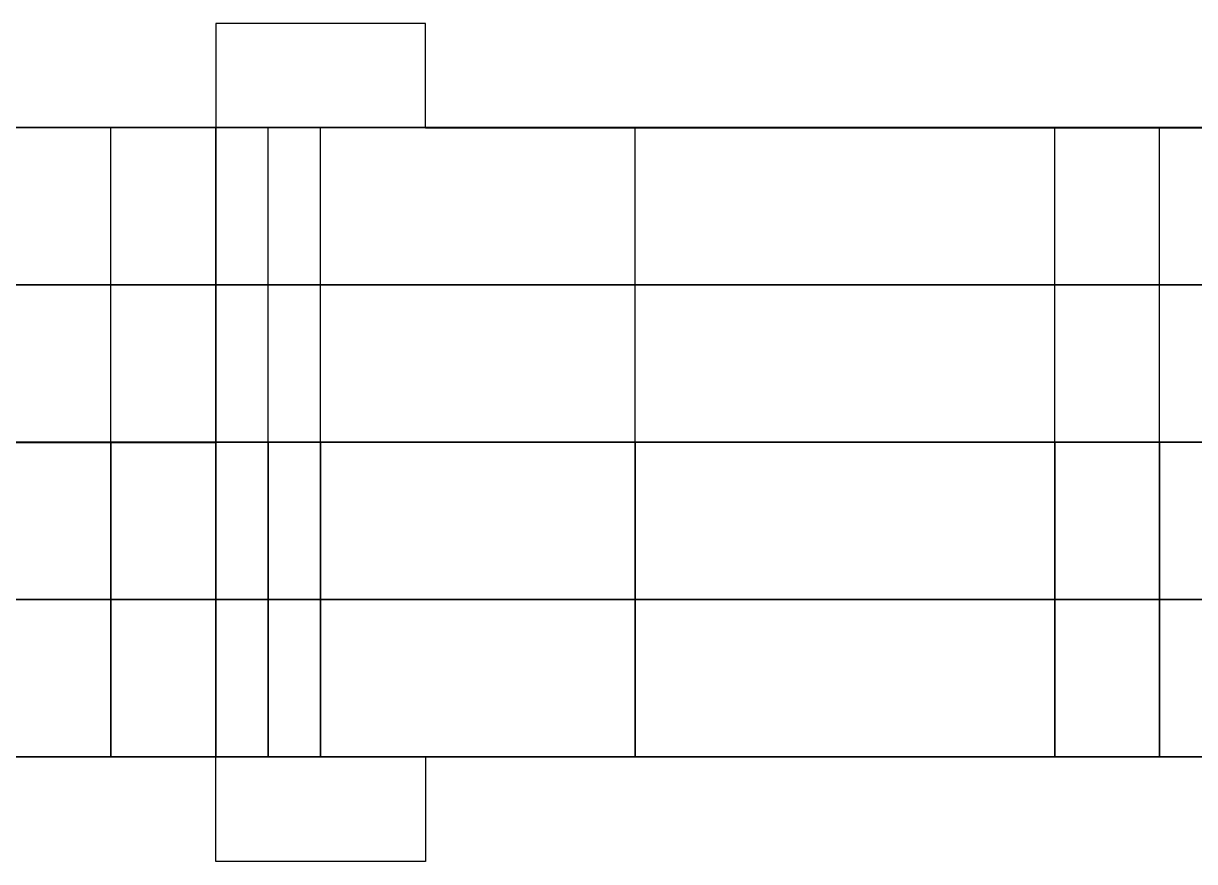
# Model space of a CAD drawing. Extents: x -2580 to -2312, y -43168 to -40231.
# Drawn here: x -2445.5 to -2378.5, y -42323.5 to -42275.6 of the extents above; entities that cross this region are included whole.
import ezdxf

# ---------------------------------------------------------------- set-up
doc = ezdxf.new("R2010")
doc.units = 0
doc.layers.add('ENDS', color=40, linetype='CONTINUOUS')

# ---------------------------------------------------------------- blocks, each defined once
blk = doc.blocks.new('SKYLARK200_END-XXXS-1')
at = {"layer": 'ENDS'}
for p, q in [((-111, -2044.071, 282), (-123, -2044.071, 282)), ((-123, -2044.071, 282), (-123, -2044.071, 264)), ((-111, -2044.071, 264), (-123, -2044.071, 264)), ((-123, -2044.071, 282), (-123, -2068.071, 282)), ((-123, -2044.071, 264), (-123, -2068.071, 264)), ((-111, -2044.071, 273), (-123, -2044.071, 273)), ((-123, -2044.071, 273), (-123, -2068.071, 273)), ((-117, -2044.071, 282), (-117, -2044.071, 264)), ((-111, -2050.071, 282), (-111, -2044.071, 282)), ((-111, -2044.071, 282), (-111, -2044.071, 264)), ((-111, -2050.071, 264), (-111, -2044.071, 264)), ((-111, -2050.071, 273), (-111, -2044.071, 273)), ((-111, -2047.071, 282), (-111, -2047.071, 264)), ((-250, -2050.028, 141), (-50, -2050.028, 141)), ((-117, -2050.028, 140), (-183, -2050.028, 140)), ((-135, -2050.028, 258), (-123, -2050.028, 258)), ((-134, -2050.028, 140), (-134, -2050.028, 258)), ((-129, -2068.028, 258), (-129, -2050.028, 258)), ((-123, -2068.028, 128), (-123, -2050.028, 128)), ((-123, -2050.028, -18), (-123, -2050.028, 128)), ((-123, -2068.028, -18), (-123, -2050.028, -18)), ((-123, -2050.028, 128), (-117, -2050.028, 128)), ((-123, -2068.028, 258), (-123, -2050.028, 258)), ((-123, -2068.028, 300), (-123, -2050.028, 300)), ((-123, -2050.028, 258), (-123, -2050.028, 300)), ((-123, -2050.028, 300), (-75, -2050.028, 300)), ((-75, -2050.028, -18), (-123, -2050.028, -18)), ((-123, -2068.028, 55), (-123, -2050.028, 55)), ((-123, -2068.028, 140), (-123, -2050.028, 140)), ((-123, -2068.028, 264), (-123, -2050.028, 264)), ((-120, -2068.028, 128), (-120, -2050.028, 128)), ((-117, -2068.028, 128), (-117, -2050.028, 128)), ((-117, -2068.028, 140), (-117, -2050.028, 140)), ((-117, -2050.028, 128), (-117, -2050.028, 140)), ((-117, -2068.028, 134), (-117, -2050.028, 134)), ((-50, -2050.085, 282), (-111, -2050.071, 282)), ((-111, -2050.071, 282), (-111, -2050.071, 264)), ((-50, -2050.085, 264), (-111, -2050.071, 264)), ((-50, -2050.085, 273), (-111, -2050.071, 273)), ((-99, -2068.028, 300), (-99, -2050.028, 300)), ((-99, -2068.028, -18), (-99, -2050.028, -18)), ((-80.5, -2050.078, 282), (-80.5, -2050.078, 264)), ((-75, -2068.028, 300), (-75, -2050.028, 300)), ((-75, -2068.028, 276), (-75, -2050.028, 276)), ((-75, -2050.028, 300), (-75, -2050.028, 276)), ((-75, -2050.028, 276), (-63, -2050.028, 276)), ((-75, -2068.028, 6), (-75, -2050.028, 6)), ((-63, -2050.028, 6), (-75, -2050.028, 6)), ((-75, -2068.028, -18), (-75, -2050.028, -18)), ((-75, -2050.028, 6), (-75, -2050.028, -18)), ((-75, -2068.028, 282), (-75, -2050.028, 282)), ((-75, -2068.028, 0), (-75, -2050.028, 0)), ((-69, -2068.028, 276), (-69, -2050.028, 276)), ((-69, -2068.028, 6), (-69, -2050.028, 6)), ((-123, -2056.071, 282), (-123, -2056.071, 264)), ((-117, -2059.028, 140), (-183, -2059.028, 140)), ((-135, -2059.028, 258), (-123, -2059.028, 258)), ((-123, -2059.028, -18), (-123, -2059.028, 128)), ((-123, -2059.028, 128), (-117, -2059.028, 128)), ((-123, -2059.028, 258), (-123, -2059.028, 300)), ((-123, -2059.028, 300), (-75, -2059.028, 300)), ((-75, -2059.028, -18), (-123, -2059.028, -18)), ((-117, -2059.028, 128), (-117, -2059.028, 140)), ((-75, -2059.028, 300), (-75, -2059.028, 276)), ((-75, -2059.028, 276), (-63, -2059.028, 276)), ((-63, -2059.028, 6), (-75, -2059.028, 6)), ((-75, -2059.028, 6), (-75, -2059.028, -18)), ((-250, -2068.028, 141), (-50, -2068.028, 141)), ((-250, -2068.028, 141), (-50, -2068.028, 141)), ((-250, -2068.028, 141), (-50, -2068.028, 141)), ((-117, -2068.028, 140), (-183, -2068.028, 140)), ((-117, -2068.028, 140), (-183, -2068.028, 140)), ((-117, -2068.028, 140), (-183, -2068.028, 140)), ((-123, -2068.013, 282), (-177, -2068.056, 282)), ((-123, -2068.013, 264), (-177, -2068.056, 264)), ((-123, -2068.013, 273), (-177, -2068.056, 273)), ((-123, -2068.071, 282), (-177, -2068.028, 282)), ((-123, -2068.071, 264), (-177, -2068.028, 264)), ((-123, -2068.071, 273), (-177, -2068.028, 273)), ((-135, -2068.028, 258), (-123, -2068.028, 258)), ((-135, -2068.028, 258), (-123, -2068.028, 258)), ((-135, -2068.028, 258), (-123, -2068.028, 258)), ((-134, -2068.028, 140), (-134, -2068.028, 258)), ((-134, -2068.028, 140), (-134, -2068.028, 258)), ((-129, -2086.028, 258), (-129, -2068.028, 258)), ((-129, -2068.028, 258), (-129, -2086.028, 258)), ((-123, -2092.013, 282), (-123, -2068.013, 282)), ((-123, -2068.013, 282), (-123, -2068.013, 264)), ((-123, -2092.013, 264), (-123, -2068.013, 264)), ((-123, -2092.013, 273), (-123, -2068.013, 273)), ((-123, -2086.028, 128), (-123, -2068.028, 128)), ((-123, -2068.028, -18), (-123, -2068.028, 128)), ((-123, -2086.028, -18), (-123, -2068.028, -18)), ((-123, -2068.028, 128), (-117, -2068.028, 128)), ((-123, -2086.028, 258), (-123, -2068.028, 258)), ((-123, -2086.028, 300), (-123, -2068.028, 300)), ((-123, -2068.028, 258), (-123, -2068.028, 300)), ((-123, -2068.028, 300), (-75, -2068.028, 300)), ((-75, -2068.028, -18), (-123, -2068.028, -18)), ((-123, -2086.028, 55), (-123, -2068.028, 55)), ((-123, -2086.028, 140), (-123, -2068.028, 140)), ((-123, -2086.028, 264), (-123, -2068.028, 264)), ((-123, -2068.028, -18), (-123, -2068.028, 128)), ((-123, -2068.028, 128), (-117, -2068.028, 128)), ((-123, -2068.028, 258), (-123, -2068.028, 300)), ((-123, -2068.028, 300), (-75, -2068.028, 300)), ((-75, -2068.028, -18), (-123, -2068.028, -18)), ((-123, -2068.028, -18), (-123, -2068.028, 128)), ((-123, -2068.028, 128), (-123, -2086.028, 128)), ((-123, -2068.028, -18), (-123, -2086.028, -18)), ((-123, -2068.028, 128), (-117, -2068.028, 128)), ((-123, -2068.028, 258), (-123, -2086.028, 258)), ((-123, -2068.028, 258), (-123, -2068.028, 300)), ((-123, -2068.028, 300), (-123, -2086.028, 300)), ((-123, -2068.028, 300), (-75, -2068.028, 300)), ((-75, -2068.028, -18), (-123, -2068.028, -18)), ((-123, -2068.028, 55), (-123, -2086.028, 55)), ((-123, -2068.028, 140), (-123, -2086.028, 140)), ((-123, -2068.028, 264), (-123, -2086.028, 264)), ((-123, -2068.071, 282), (-123, -2068.071, 264)), ((-120, -2086.028, 128), (-120, -2068.028, 128)), ((-120, -2068.028, 128), (-120, -2086.028, 128)), ((-117, -2086.028, 128), (-117, -2068.028, 128)), ((-117, -2086.028, 140), (-117, -2068.028, 140)), ((-117, -2068.028, 128), (-117, -2068.028, 140)), ((-117, -2086.028, 134), (-117, -2068.028, 134)), ((-117, -2068.028, 128), (-117, -2068.028, 140)), ((-117, -2068.028, 128), (-117, -2086.028, 128)), ((-117, -2068.028, 128), (-117, -2068.028, 140)), ((-117, -2068.028, 140), (-117, -2086.028, 140)), ((-117, -2068.028, 134), (-117, -2086.028, 134)), ((-99, -2086.028, 300), (-99, -2068.028, 300)), ((-99, -2086.028, -18), (-99, -2068.028, -18)), ((-99, -2068.028, 300), (-99, -2086.028, 300)), ((-99, -2068.028, -18), (-99, -2086.028, -18)), ((-75, -2086.028, 300), (-75, -2068.028, 300)), ((-75, -2086.028, 276), (-75, -2068.028, 276)), ((-75, -2068.028, 300), (-75, -2068.028, 276)), ((-75, -2068.028, 276), (-63, -2068.028, 276)), ((-75, -2086.028, 6), (-75, -2068.028, 6)), ((-63, -2068.028, 6), (-75, -2068.028, 6)), ((-75, -2086.028, -18), (-75, -2068.028, -18)), ((-75, -2068.028, 6), (-75, -2068.028, -18)), ((-75, -2086.028, 282), (-75, -2068.028, 282)), ((-75, -2086.028, 0), (-75, -2068.028, 0)), ((-75, -2068.028, 300), (-75, -2068.028, 276)), ((-75, -2068.028, 276), (-63, -2068.028, 276)), ((-63, -2068.028, 6), (-75, -2068.028, 6)), ((-75, -2068.028, 6), (-75, -2068.028, -18)), ((-75, -2068.028, 300), (-75, -2086.028, 300)), ((-75, -2068.028, 300), (-75, -2068.028, 276)), ((-75, -2068.028, 276), (-75, -2086.028, 276)), ((-75, -2068.028, 276), (-63, -2068.028, 276)), ((-63, -2068.028, 6), (-75, -2068.028, 6)), ((-75, -2068.028, 6), (-75, -2086.028, 6)), ((-75, -2068.028, 6), (-75, -2068.028, -18)), ((-75, -2068.028, -18), (-75, -2086.028, -18)), ((-75, -2068.028, 282), (-75, -2086.028, 282)), ((-75, -2068.028, 0), (-75, -2086.028, 0)), ((-69, -2086.028, 276), (-69, -2068.028, 276)), ((-69, -2086.028, 6), (-69, -2068.028, 6)), ((-69, -2068.028, 276), (-69, -2086.028, 276)), ((-69, -2068.028, 6), (-69, -2086.028, 6)), ((-117, -2077.028, 140), (-183, -2077.028, 140)), ((-117, -2077.028, 140), (-183, -2077.028, 140)), ((-135, -2077.028, 258), (-123, -2077.028, 258)), ((-135, -2077.028, 258), (-123, -2077.028, 258)), ((-123, -2077.028, -18), (-123, -2077.028, 128)), ((-123, -2077.028, 128), (-117, -2077.028, 128)), ((-123, -2077.028, 258), (-123, -2077.028, 300)), ((-123, -2077.028, 300), (-75, -2077.028, 300)), ((-75, -2077.028, -18), (-123, -2077.028, -18)), ((-123, -2077.028, -18), (-123, -2077.028, 128)), ((-123, -2077.028, 128), (-117, -2077.028, 128)), ((-123, -2077.028, 258), (-123, -2077.028, 300)), ((-123, -2077.028, 300), (-75, -2077.028, 300)), ((-75, -2077.028, -18), (-123, -2077.028, -18)), ((-117, -2077.028, 128), (-117, -2077.028, 140)), ((-117, -2077.028, 128), (-117, -2077.028, 140)), ((-75, -2077.028, 300), (-75, -2077.028, 276)), ((-75, -2077.028, 276), (-63, -2077.028, 276)), ((-63, -2077.028, 6), (-75, -2077.028, 6)), ((-75, -2077.028, 6), (-75, -2077.028, -18)), ((-75, -2077.028, 300), (-75, -2077.028, 276)), ((-75, -2077.028, 276), (-63, -2077.028, 276)), ((-63, -2077.028, 6), (-75, -2077.028, 6)), ((-75, -2077.028, 6), (-75, -2077.028, -18)), ((-123, -2080.013, 282), (-123, -2080.013, 264)), ((-250, -2086.028, 141), (-50, -2086.028, 141)), ((-250, -2086.028, 141), (-50, -2086.028, 141)), ((-117, -2086.028, 140), (-183, -2086.028, 140)), ((-117, -2086.028, 140), (-183, -2086.028, 140)), ((-135, -2086.028, 258), (-123, -2086.028, 258)), ((-135, -2086.028, 258), (-123, -2086.028, 258)), ((-134, -2086.028, 140), (-134, -2086.028, 258)), ((-123, -2086.028, -18), (-123, -2086.028, 128)), ((-123, -2086.028, 128), (-117, -2086.028, 128)), ((-123, -2086.028, 258), (-123, -2086.028, 300)), ((-123, -2086.028, 300), (-75, -2086.028, 300)), ((-75, -2086.028, -18), (-123, -2086.028, -18)), ((-123, -2086.028, -18), (-123, -2086.028, 128)), ((-123, -2086.028, 128), (-117, -2086.028, 128)), ((-123, -2086.028, 258), (-123, -2086.028, 300)), ((-123, -2086.028, 300), (-75, -2086.028, 300)), ((-75, -2086.028, -18), (-123, -2086.028, -18)), ((-117, -2086.028, 128), (-117, -2086.028, 140)), ((-117, -2086.028, 128), (-117, -2086.028, 140)), ((-50, -2086, 282), (-111, -2086.013, 282)), ((-50, -2086, 264), (-111, -2086.013, 264)), ((-50, -2086, 273), (-111, -2086.013, 273)), ((-111, -2086.013, 282), (-111, -2086.013, 264)), ((-111, -2086.013, 282), (-111, -2092.013, 282)), ((-111, -2086.013, 264), (-111, -2092.013, 264)), ((-111, -2086.013, 273), (-111, -2092.013, 273)), ((-80.5, -2086.006, 282), (-80.5, -2086.006, 264)), ((-75, -2086.028, 300), (-75, -2086.028, 276)), ((-75, -2086.028, 276), (-63, -2086.028, 276)), ((-63, -2086.028, 6), (-75, -2086.028, 6)), ((-75, -2086.028, 6), (-75, -2086.028, -18)), ((-75, -2086.028, 300), (-75, -2086.028, 276)), ((-75, -2086.028, 276), (-63, -2086.028, 276)), ((-63, -2086.028, 6), (-75, -2086.028, 6)), ((-75, -2086.028, 6), (-75, -2086.028, -18)), ((-111, -2089.013, 282), (-111, -2089.013, 264)), ((-111, -2092.013, 282), (-123, -2092.013, 282)), ((-123, -2092.013, 282), (-123, -2092.013, 264)), ((-111, -2092.013, 264), (-123, -2092.013, 264)), ((-111, -2092.013, 273), (-123, -2092.013, 273)), ((-117, -2092.013, 282), (-117, -2092.013, 264)), ((-111, -2092.013, 282), (-111, -2092.013, 264))]:
    blk.add_line(p, q, dxfattribs=at)

msp = doc.modelspace()

# ---------------------------------------------------------------- block references
at = {"layer": 'ENDS'}
msp.add_blockref('SKYLARK200_END-XXXS-1', (-2311.505, -40231.503, 18), dxfattribs=at)

doc.saveas('drawing.dxf')
